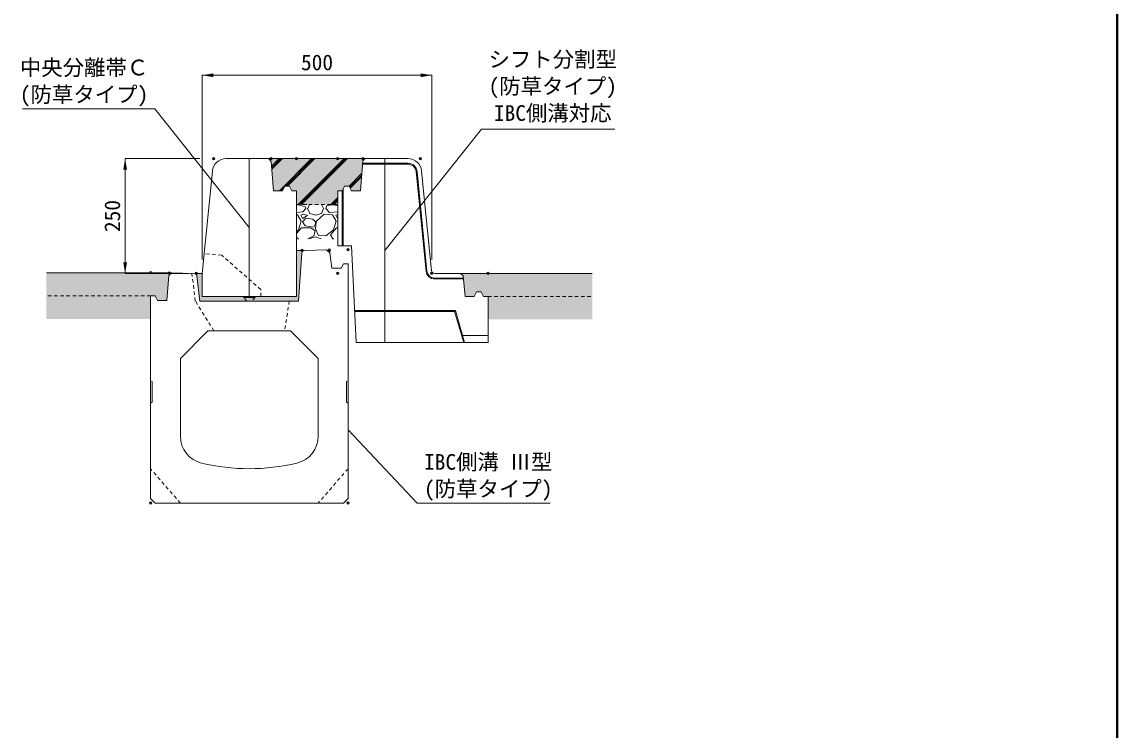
# Model space of a CAD drawing. Units: millimetres at full size. Extents: x 0 to 4200, y 0 to 5940.
# Drawn here: x 1615 to 4000, y 1542 to 3083 of the extents above; entities that cross this region are included whole.
import ezdxf
from ezdxf.enums import TextEntityAlignment as Align

# ---------------------------------------------------------------- set-up
doc = ezdxf.new("R2010")
doc.units = ezdxf.units.MM
doc.header["$LTSCALE"] = 10
doc.header["$PDMODE"] = 32
doc.header["$PDSIZE"] = 5
doc.linetypes.add('USER2', pattern=[1.35, 0.75, -0.6])
for name, color, linetype, lineweight in [('ハッチング', 7, 'Continuous', 9), ('ハッチング_基礎', 150, 'Continuous', 9), ('作業エリア', 11, 'Continuous', 13), ('図枠', 7, 'Continuous', 5), ('境界ブロック', 2, 'Continuous', 13), ('寸法線-1', 7, 'Continuous', 13), ('引出線', 4, 'Continuous', 13), ('排水孔', 30, 'USER2', 9), ('本体', 2, 'Continuous', 13), ('目地', 132, 'Continuous', 5), ('舗装・基礎', 3, 'Continuous', 13), ('補助線', 8, 'Continuous', 13)]:
    doc.layers.add(name, color=color, linetype=linetype, lineweight=lineweight)
doc.layers.add('ハッチング_モルタル', color=30, linetype='Continuous')
doc.layers.add('ハッチング_舗装', color=7, linetype='Continuous')
doc.styles.add('ＭＳ ゴシック', font='')
doc.styles.get('ＭＳ ゴシック').set_extended_font_data('MS Gothic')

# ---------------------------------------------------------------- blocks, each defined once
blk = doc.blocks.new('filled_arrow')
at = {"color": 0, "linetype": 'Continuous', "lineweight": -2}
blk.add_solid([(7.5, 1.25), (0, 0), (7.5, -1.25)], dxfattribs=at)

msp = doc.modelspace()

# ---------------------------------------------------------------- hatches: boundary and pattern name
at = {"layer": 'ハッチング'}
h = msp.add_hatch(dxfattribs=at)
h.set_pattern_fill('USER', color=256, style=0, pattern_type=2)
h.set_pattern_definition([(45, (-3993.77, 1000.64), (-35.35534, 35.35534), []), (45, (-3990.15, 1000.64), (-35.35534, 35.35534), []), (45, (-3986.52, 1000.64), (-35.35534, 35.35534), [])])
h.paths.add_polyline_path([(2151.58, 2785.56), (2158.01, 2779.57), (2162.58, 2715.56), (2182.58, 2715.56), (2187.58, 2725.56), (2197.58, 2725.56), (2202.58, 2715.56), (2212.58, 2715.56), (2212.58, 2685.56), (2302.58, 2685.56), (2302.58, 2715.56), (2312.58, 2715.56), (2317.58, 2725.56), (2327.58, 2725.56), (2332.58, 2715.56), (2352.58, 2715.56), (2357.23, 2780.57), (2362.58, 2785.56)])
at = {"layer": 'ハッチング_モルタル'}
msp.add_hatch(color=256, dxfattribs=at).paths.add_polyline_path([(2105.08, 2475.56), (2115.08, 2475.56), (2217.58, 2475.56), (2224.71, 2580.07, -0.38865), (2230.57, 2585.67), (2225.08, 2585.56), (2212.58, 2585.56), (2212.58, 2485.56), (2007.58, 2485.56), (2007.58, 2535.56), (1995.08, 2535.56), (1989.89, 2535.66, -0.37254), (1995.73, 2530.4), (2002.58, 2475.56)])
at = {"layer": 'ハッチング_舗装'}
for points in [[(2151.58, 2785.56), (2158.01, 2779.57), (2162.58, 2715.56), (2182.58, 2715.56), (2187.58, 2725.56), (2197.58, 2725.56), (2202.58, 2715.56), (2212.58, 2715.56), (2212.58, 2685.56), (2302.58, 2685.56), (2302.58, 2715.56), (2312.58, 2715.56), (2317.58, 2725.56), (2327.58, 2725.56), (2332.58, 2715.56), (2352.58, 2715.56), (2357.23, 2780.57), (2362.58, 2785.56)], [(1668.12, 2536.75), (1668.12, 2486.75), (1895.08, 2486.75), (1905.08, 2486.75), (1910.08, 2476.75), (1930.58, 2476.75), (1935.08, 2530.77), (1941.58, 2536.63), (1935.58, 2536.75)], [(2857.04, 2485.56), (2857.04, 2535.56), (2630.08, 2535.56), (2570.08, 2535.56), (2575.58, 2530.58), (2580.08, 2485.56), (2600.08, 2485.56), (2605.08, 2495.56), (2615.08, 2495.56), (2620.08, 2485.56), (2630.08, 2485.56)], [(1668.12, 2486.75), (1668.12, 2436.75), (1895.08, 2436.75), (1895.08, 2486.75)], [(2630.08, 2485.56), (2630.08, 2435.56), (2857.04, 2435.56), (2857.04, 2485.56)]]:
    msp.add_hatch(color=256, dxfattribs=at).paths.add_polyline_path(points)

# ---------------------------------------------------------------- linework, layer by layer
at = {"layer": 'ハッチング_基礎'}
for p, q in [((2217.29, 2684.66), (2212.58, 2684.16)), ((2232.53, 2680.85), (2217.29, 2684.66)), ((2233.29, 2677.04), (2226.43, 2669.42)), ((2233.29, 2677.04), (2232.53, 2680.85)), ((2234.81, 2685.42), (2233.14, 2685.56)), ((2235.07, 2685.56), (2234.81, 2685.42)), ((2237.1, 2677.04), (2241.67, 2666.37)), ((2237.86, 2677.04), (2241.51, 2685.56)), ((2267.46, 2685.56), (2271.39, 2677.04)), ((2267.58, 2666.37), (2271.39, 2677.04)), ((2276.72, 2677.04), (2279.01, 2683.14)), ((2285.11, 2667.9), (2276.72, 2677.04)), ((2293.49, 2684.66), (2279.01, 2683.14)), ((2302.58, 2682.39), (2293.49, 2684.66)), ((2226.43, 2669.42), (2212.58, 2668.21)), ((2215, 2663.32), (2212.58, 2663.52)), ((2223.38, 2649.61), (2215, 2663.32)), ((2217.29, 2630.56), (2223.38, 2649.61)), ((2227.96, 2664.85), (2222.62, 2662.56)), ((2222.62, 2662.56), (2225.67, 2654.94)), ((2225.67, 2654.94), (2237.1, 2661.8)), ((2233.29, 2655.7), (2225.67, 2648.08)), ((2225.67, 2648.08), (2231.77, 2638.94)), ((2237.1, 2661.8), (2227.96, 2664.85)), ((2248.53, 2653.42), (2233.29, 2655.7)), ((2241.67, 2666.37), (2254.63, 2662.56)), ((2254.63, 2648.08), (2248.53, 2653.42)), ((2254.63, 2662.56), (2267.58, 2666.37)), ((2255.39, 2648.85), (2254.63, 2632.84)), ((2254.63, 2643.51), (2254.63, 2648.08)), ((2272.91, 2664.85), (2255.39, 2648.85)), ((2291.2, 2663.32), (2272.91, 2664.85)), ((2302.58, 2669.41), (2285.11, 2667.9)), ((2299.58, 2649.61), (2291.2, 2663.32)), ((2293.49, 2630.56), (2299.58, 2649.61)), ((2302.58, 2664.17), (2298.82, 2662.56)), ((2298.82, 2662.56), (2301.87, 2654.94)), ((2301.87, 2654.94), (2302.58, 2655.37)), ((2302.58, 2648.8), (2301.87, 2648.08)), ((2301.87, 2648.08), (2302.58, 2647.01)), ((2212.58, 2622.28), (2224.15, 2635.13)), ((2212.58, 2626.92), (2217.29, 2630.56)), ((2224.15, 2635.13), (2243.96, 2635.13)), ((2231.77, 2638.94), (2250.82, 2636.65)), ((2243.96, 2635.13), (2253.86, 2628.27)), ((2250.82, 2636.65), (2254.63, 2643.51)), ((2253.86, 2628.27), (2250.82, 2617.6)), ((2254.63, 2632.84), (2260.72, 2618.37)), ((2276.72, 2617.6), (2293.49, 2630.56)), ((2286.63, 2619.89), (2300.35, 2635.13)), ((2300.35, 2635.13), (2302.58, 2635.13)), ((2215.76, 2610.75), (2212.58, 2616.2)), ((2218.14, 2610.56), (2215.76, 2610.75)), ((2250.82, 2617.6), (2237.36, 2610.56)), ((2242.03, 2610.56), (2242.43, 2611.51)), ((2242.43, 2611.51), (2254.63, 2615.32)), ((2254.63, 2615.32), (2266.82, 2610.75)), ((2260.72, 2618.37), (2276.72, 2617.6)), ((2266.82, 2610.75), (2266.91, 2610.56)), ((2291.96, 2610.75), (2286.63, 2619.89)), ((2294.34, 2610.56), (2291.96, 2610.75))]:
    msp.add_line(p, q, dxfattribs=at)
at = {"layer": '作業エリア'}
msp.add_line((2285.33, 2580.79), (2284.58, 2586.75), dxfattribs=at)
for p in [(2032.58, 2785.56), (2157.58, 2785.56), (2212.58, 2785.56), (2302.58, 2785.56), (2357.58, 2785.56), (2482.58, 2785.56), (2225.08, 2585.56), (2284.58, 2586.75), (2325.08, 2587.56), (1895.08, 2537.56), (1935.58, 2536.75), (1935.58, 2536.75), (1935.58, 2536.75), (1995.08, 2535.56), (2302.58, 2535.56), (2507.58, 2535.56), (2630.08, 2535.56), (1895.08, 2035.56), (2325.08, 2035.56)]:
    msp.add_point(p, dxfattribs=at)
at = {"layer": '図枠', "lineweight": 40}
msp.add_line((4000, 5740), (4000, 200), dxfattribs=at)
at = {"layer": '境界ブロック'}
for p, q in [((2059.73, 2785.56), (2151.58, 2785.56)), ((2158.01, 2779.57), (2151.58, 2785.56)), ((2162.58, 2715.56), (2158.01, 2779.57)), ((2357.23, 2780.57), (2352.58, 2715.56)), ((2362.58, 2785.56), (2357.23, 2780.57)), ((2455.43, 2785.56), (2362.58, 2785.56)), ((2506.95, 2541.86), (2485.28, 2758.54)), ((2187.58, 2725.56), (2182.58, 2715.56)), ((2197.58, 2725.56), (2187.58, 2725.56)), ((2202.58, 2715.56), (2197.58, 2725.56)), ((2317.58, 2725.56), (2312.58, 2715.56)), ((2327.58, 2725.56), (2317.58, 2725.56)), ((2332.58, 2715.56), (2327.58, 2725.56)), ((2182.58, 2715.56), (2162.58, 2715.56)), ((2212.58, 2715.56), (2202.58, 2715.56)), ((2302.58, 2715.56), (2302.58, 2595.56)), ((2312.58, 2715.56), (2302.58, 2715.56)), ((2352.58, 2715.56), (2332.58, 2715.56)), ((2332.58, 2595.56), (2302.58, 2595.56)), ((2332.58, 2595.56), (2342.58, 2385.56)), ((2570.08, 2535.56), (2513.92, 2535.56)), ((2575.58, 2530.58), (2570.08, 2535.56)), ((2580.08, 2485.56), (2575.58, 2530.58)), ((2600.08, 2485.56), (2580.08, 2485.56)), ((2605.08, 2495.56), (2600.08, 2485.56)), ((2615.08, 2495.56), (2605.08, 2495.56)), ((2620.08, 2485.56), (2615.08, 2495.56)), ((2630.08, 2485.56), (2620.08, 2485.56)), ((2630.08, 2485.56), (2630.08, 2385.56)), ((2559.08, 2454.56), (2339.3, 2454.56)), ((2579.08, 2385.56), (2559.08, 2454.56)), ((2630.08, 2385.56), (2342.58, 2385.56))]:
    msp.add_line(p, q, dxfattribs=at)
at = {"layer": '境界ブロック', "lineweight": 5}
for p, q in [((2339.39, 2452.56), (2557.08, 2452.56)), ((2557.08, 2452.56), (2559.08, 2454.56)), ((2557.08, 2452.56), (2577.08, 2385.56))]:
    msp.add_line(p, q, dxfattribs=at)
at = {"layer": '境界ブロック', "lineweight": 9}
msp.add_line((2630.08, 2400.56), (2574.8, 2400.56), dxfattribs=at)
at = {"layer": '境界ブロック'}
msp.add_lwpolyline([(2212.58, 2715.56), (2212.58, 2485.56), (2007.58, 2485.56), (2007.58, 2535.56), (2029.88, 2758.54)], dxfattribs=at)
at = {"layer": '境界ブロック', "linetype": 'USER2'}
msp.add_lwpolyline([(2135.08, 2485.56), (2135.08, 2500.56), (2050.08, 2575.56), (2011.88, 2578.56)], dxfattribs=at)
at = {"layer": '境界ブロック'}
for centre, radius, start, end in [((2059.73, 2755.56), 30, 90, 174.28941), ((2455.43, 2755.56), 30, 5.71059, 90), ((2513.92, 2542.56), 7, 185.71059, 270)]:
    msp.add_arc(centre, radius, start, end, dxfattribs=at)
at = {"layer": '寸法線-1'}
for p, q in [((2007.58, 2967.01), (2507.58, 2967.01)), ((2007.58, 2565.56), (2007.58, 2967.01)), ((2507.58, 2565.56), (2507.58, 2967.01)), ((1839.69, 2785.56), (1839.69, 2535.56)), ((2002.58, 2785.56), (1839.69, 2785.56)), ((1977.58, 2535.56), (1839.69, 2535.56))]:
    msp.add_line(p, q, dxfattribs=at)
at = {"layer": '引出線'}
for points in [[(2110.08, 2635.56), (1904.04, 2894.22), (1616.5, 2894.22)], [(2405.08, 2585.56), (2615.57, 2849.8), (2906.39, 2849.8)], [(2325.08, 2195.1), (2475.64, 2035.56), (2765.36, 2035.56)]]:
    msp.add_lwpolyline(points, dxfattribs=at)
at = {"layer": '排水孔'}
for p, q in [((1992.58, 2475.56), (1985.06, 2535.76)), ((2105.08, 2475.56), (2097.58, 2483.56)), ((2122.58, 2483.56), (2115.08, 2475.56)), ((2033.08, 2410.56), (1992.58, 2475.56)), ((2197.08, 2475.56), (2187.08, 2410.56))]:
    msp.add_line(p, q, dxfattribs=at)
at = {"layer": '本体'}
for p, q in [((2224.71, 2580.07), (2217.58, 2475.56)), ((2278.58, 2586.63), (2230.57, 2585.67)), ((2285.33, 2580.79), (2278.58, 2586.63)), ((2289.58, 2546.75), (2285.33, 2580.79)), ((2315.08, 2556.75), (2310.08, 2546.75)), ((2325.08, 2556.75), (2315.08, 2556.75)), ((2325.08, 2556.75), (2325.08, 2045.56)), ((1935.08, 2530.77), (1930.58, 2476.75)), ((1941.58, 2536.63), (1935.08, 2530.77)), ((1941.58, 2536.63), (1989.89, 2535.66)), ((2002.58, 2475.56), (1995.73, 2530.4)), ((2289.58, 2546.75), (2310.08, 2546.75)), ((1895.08, 2045.56), (1895.08, 2486.75)), ((1905.08, 2486.75), (1895.08, 2486.75)), ((1910.08, 2476.75), (1905.08, 2486.75)), ((1930.58, 2476.75), (1910.08, 2476.75)), ((2217.58, 2475.56), (2002.58, 2475.56)), ((2020.08, 2410.56), (1960.08, 2350.56)), ((2200.08, 2410.56), (2020.08, 2410.56)), ((2260.08, 2350.56), (2200.08, 2410.56)), ((1960.08, 2181.08), (1960.08, 2350.56)), ((2260.08, 2350.56), (2260.08, 2181.08)), ((1905.08, 2035.56), (1895.08, 2045.56)), ((2315.08, 2035.56), (1905.08, 2035.56)), ((2325.08, 2045.56), (2315.08, 2035.56))]:
    msp.add_line(p, q, dxfattribs=at)
at = {"layer": '本体', "lineweight": 9}
for p, q in [((2122.58, 2483.56), (2097.58, 2483.56)), ((1895.08, 2302.06), (1898.28, 2300.06)), ((1898.28, 2300.06), (1898.28, 2255.06)), ((2325.08, 2302.06), (2321.88, 2300.06)), ((2321.88, 2300.06), (2321.88, 2255.06)), ((1898.28, 2255.06), (1895.08, 2253.06)), ((2321.88, 2255.06), (2325.08, 2253.06))]:
    msp.add_line(p, q, dxfattribs=at)
at = {"layer": '本体', "linetype": 'USER2', "lineweight": 9}
for p, q in [((1960.08, 2035.56), (1895.08, 2110.56)), ((2325.08, 2110.56), (2260.08, 2035.56))]:
    msp.add_line(p, q, dxfattribs=at)
at = {"layer": '本体'}
for centre, radius, start, end in [((2230.69, 2579.67), 6, 91.14576, 176.09951), ((1989.77, 2529.66), 6, 7.12502, 88.85424), ((2020.08, 2181.08), 60, 180, 256.65764), ((2200.08, 2181.08), 60, 283.34236, 0), ((2110.08, 2560.56), 450, 256.65764, 283.34236)]:
    msp.add_arc(centre, radius, start, end, dxfattribs=at)
at = {"layer": '目地', "lineweight": 9}
for p, q in [((2455.43, 2773.56), (2356.72, 2773.56)), ((2495.01, 2540.66), (2473.34, 2757.35)), ((2314.58, 2719.56), (2314.58, 2595.56)), ((2576.28, 2523.56), (2513.92, 2523.56))]:
    msp.add_line(p, q, dxfattribs=at)
at = {"layer": '目地'}
for p, q in [((2455.43, 2775.56), (2356.87, 2775.56)), ((2497, 2540.86), (2475.33, 2757.55)), ((2312.58, 2715.56), (2312.58, 2595.56)), ((2576.08, 2525.56), (2513.92, 2525.56))]:
    msp.add_line(p, q, dxfattribs=at)
for centre, radius, start, end in [((2455.43, 2755.56), 20, 5.71059, 90), ((2513.92, 2542.56), 17, 185.71059, 270)]:
    msp.add_arc(centre, radius, start, end, dxfattribs=at)
at = {"layer": '目地', "lineweight": 9}
for centre, radius, start, end in [((2455.43, 2755.56), 18, 5.71059, 90), ((2513.92, 2542.56), 19, 185.71059, 270)]:
    msp.add_arc(centre, radius, start, end, dxfattribs=at)
at = {"layer": '舗装・基礎'}
for p, q in [((2151.58, 2785.56), (2362.58, 2785.56)), ((2225.08, 2585.56), (2212.58, 2585.56)), ((2230.57, 2585.67), (2225.08, 2585.56)), ((1935.58, 2536.75), (1668.12, 2536.75)), ((1941.58, 2536.63), (1935.58, 2536.75)), ((1989.89, 2535.66), (1995.08, 2535.56)), ((1995.08, 2535.56), (2007.58, 2535.56)), ((2570.08, 2535.56), (2857.04, 2535.56))]:
    msp.add_line(p, q, dxfattribs=at)
at = {"layer": '舗装・基礎', "linetype": 'USER2'}
for p, q in [((2212.58, 2685.56), (2302.58, 2685.56)), ((1895.08, 2486.75), (1668.12, 2486.75)), ((2630.08, 2485.56), (2857.04, 2485.56))]:
    msp.add_line(p, q, dxfattribs=at)
at = {"layer": '補助線'}
for p, q in [((2110.08, 2485.56), (2110.08, 2785.56)), ((2405.08, 2385.56), (2405.08, 2785.56))]:
    msp.add_line(p, q, dxfattribs=at)

# ---------------------------------------------------------------- block references
at = {"layer": '寸法線-1', "xscale": 3.2, "yscale": 3.2}
msp.add_blockref('filled_arrow', (2007.58, 2967.01), dxfattribs=at)
for p, rotation in [((2507.58, 2967.01), 180), ((1839.69, 2785.56), 270), ((1839.69, 2535.56), 90)]:
    msp.add_blockref('filled_arrow', p, dxfattribs=dict(at, rotation=rotation))
at = {"layer": '引出線', "xscale": 0.16, "yscale": 0.16}
for p, rotation in [((2110.08, 2635.56), 128.5), ((2405.08, 2585.56), 51.5), ((2325.08, 2195.1), 313.3)]:
    msp.add_blockref('filled_arrow', p, dxfattribs=dict(at, rotation=rotation))

# ---------------------------------------------------------------- texts
at = {"layer": '寸法線-1', "style": 'ＭＳ ゴシック'}
msp.add_text('500', height=34.18, dxfattribs=at).set_placement((2257.58, 2995.01), align=Align.MIDDLE_CENTER)
msp.add_text('250', height=34.18, rotation=90, dxfattribs=at).set_placement((1811.69, 2660.56), align=Align.MIDDLE_CENTER)
at = {"layer": '引出線', "style": 'ＭＳ ゴシック'}
for s, p in [('中央分離帯Ｃ', (1610.41, 2956.46)), ('シフト分割型', (2631.12, 2974.42)), ('(防草タイプ)', (2631.12, 2915.92)), ('(防草タイプ)', (1610.41, 2897.96)), ('IBC側溝対応', (2642.77, 2857.42)), ('IBC側溝 Ⅲ型', (2490.64, 2097.98)), ('(防草タイプ)', (2490.64, 2039.48))]:
    msp.add_text(s, height=34.18, dxfattribs=at).set_placement(p, align=Align.BOTTOM_LEFT)

doc.saveas('drawing.dxf')
